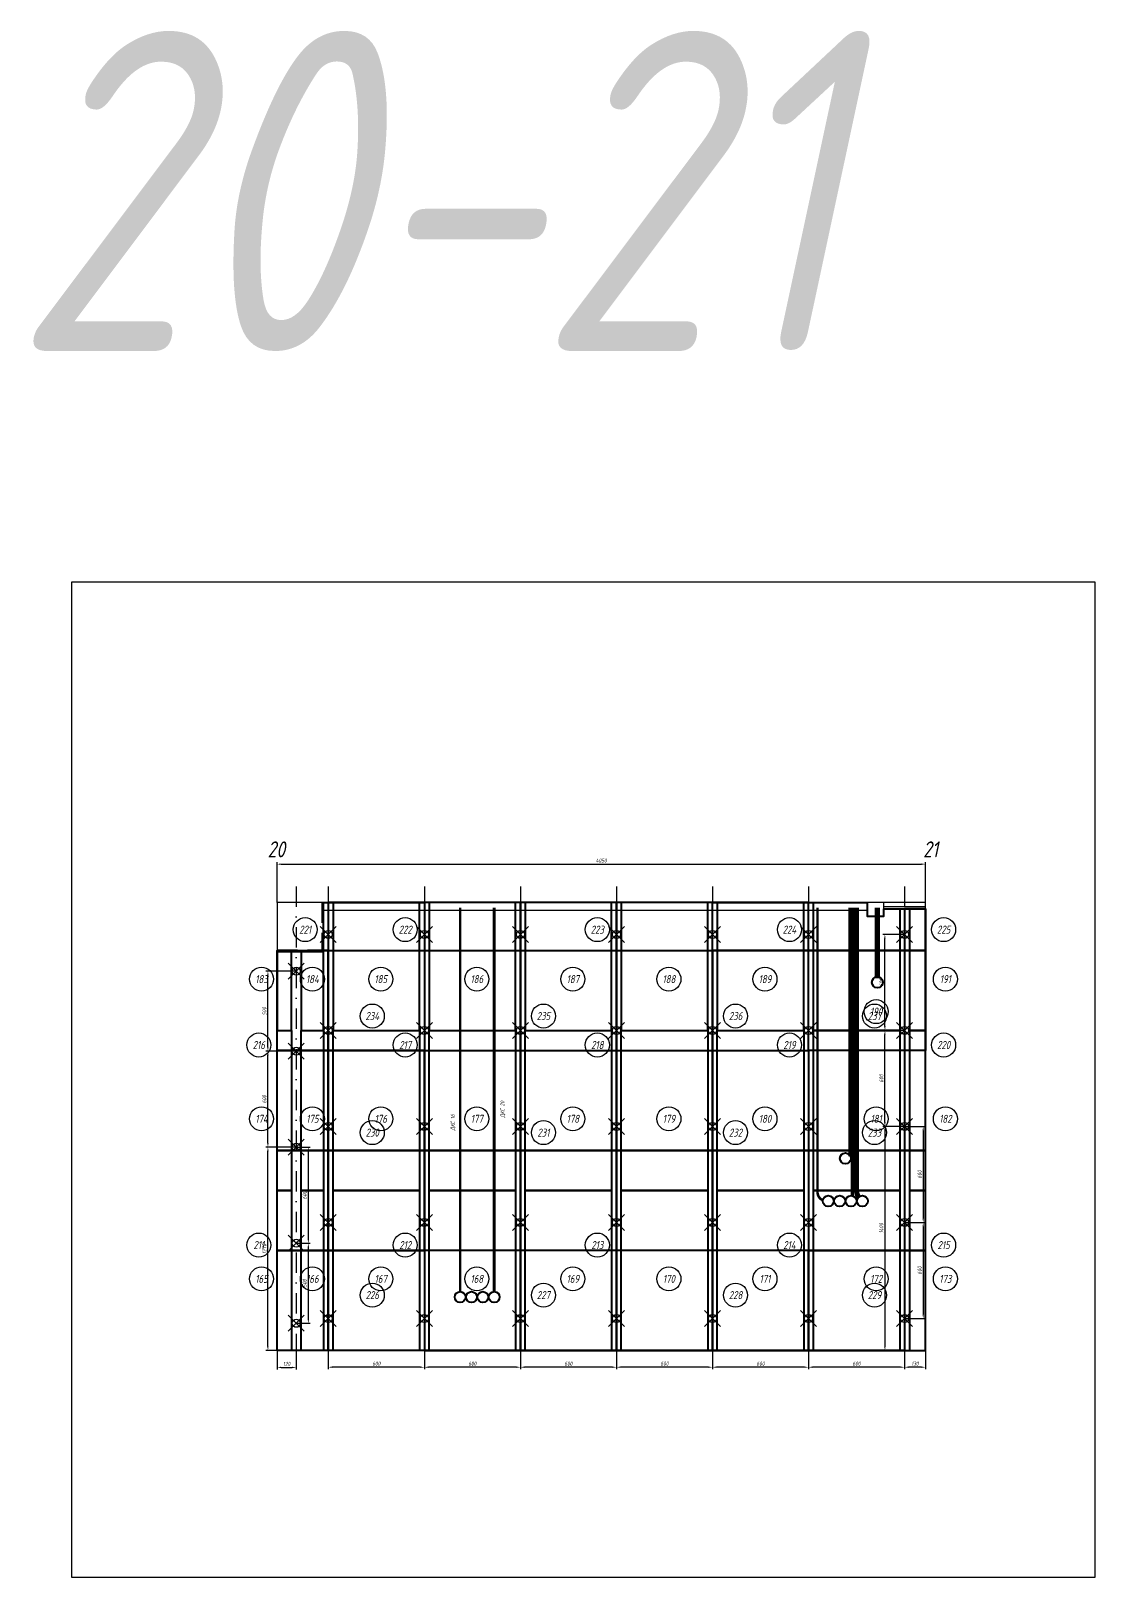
# Model space of a CAD drawing. Header units: millimetres. Extents: x -58926 to 122586, y -58688 to 8347.
# Drawn here: x 86591 to 93239, y -1320 to 8340 of the extents above; entities that cross this region are included whole.
import ezdxf
from ezdxf.enums import TextEntityAlignment as Align

# ---------------------------------------------------------------- set-up
doc = ezdxf.new("R2010")
doc.units = ezdxf.units.MM
doc.header["$PDMODE"] = 35
doc.header["$PDSIZE"] = 50
doc.linetypes.add('DASHDOT', pattern=[25.4, 12.7, -6.35, 0, -6.35])
doc.linetypes.add('DASHED', pattern=[19.05, 12.7, -6.35])
for name, color, linetype in [('01 Черновое', 7, 'Continuous'), ('02 Розетки', 7, 'Continuous'), ('02 ЭОМ и СС', 7, 'Continuous'), ('03 Потолок', 7, 'Continuous'), ('04 Освещение', 7, 'Continuous'), ('05 Слаботочка', 7, 'Continuous'), ('06 Авт-ка климата', 7, 'Continuous'), ('101 Крепление', 7, 'Continuous'), ('101 Крепление размеры', 7, 'Continuous'), ('102 Звукоизоляция', 7, 'Continuous'), ('103 ГВЛ слой 1', 7, 'Continuous'), ('104 ГВЛ слой 2', 7, 'Continuous')]:
    doc.layers.add(name, color=color, linetype=linetype)
doc.layers.add('100 noprint', color=1, linetype='Continuous', plot=False)
doc.styles.get("Standard").update_dxf_attribs({"font": 'arial.ttf'})
doc.styles.add('ГОСТ-ISOCPEUR', font='isocpeui.ttf', dxfattribs={"width": 0.8})
doc.dimstyles.new('ISO-25', dxfattribs={"dimtxt": 2.5, "dimasz": 2.5, "dimexe": 1.25, "dimexo": 0.625, "dimtad": 1, "dimtxsty": 'Standard', "dimcen": 2.5, "dimadec": 0, "dimazin": 0, "dimtfac": 1, "dimtmove": 0, "dimatfit": 3, "dimfxl": 1, "dimarcsym": 0})

# ---------------------------------------------------------------- blocks, each defined once
blk = doc.blocks.new('*D282')
at = {"layer": '101 Крепление размеры', "color": 0, "lineweight": -2}
for p, q in [((92048.9, 95.2), (92048.9, -21.5)), ((92178.9, 95.2), (92178.9, -21.5)), ((92153.9, -9), (92073.9, -9))]:
    blk.add_line(p, q, dxfattribs=at)
at = {"layer": '101 Крепление размеры', "color": 0}
for points in [[(92073.9, -4.8), (92073.9, -13.2), (92048.9, -9)], [(92153.9, -13.2), (92153.9, -4.8), (92178.9, -9)]]:
    blk.add_solid(points, dxfattribs=at)
at = {"layer": 'Defpoints', "color": 0}
for p in [(92048.9, 95.2), (92178.9, 95.2), (92048.9, -9)]:
    blk.add_point(p, dxfattribs=at)
at = {"layer": '101 Крепление размеры', "color": 0, "insert": (92113.9, 13.5), "char_height": 25, "attachment_point": 5, "style": 'ГОСТ-ISOCPEUR'}
blk.add_mtext('130', dxfattribs=at)
blk = doc.blocks.new('*D283')
at = {"layer": '101 Крепление размеры', "color": 0, "lineweight": -2}
for p, q in [((92048.9, 1495.2), (91913.4, 1495.2)), ((91925.9, 1470.2), (91925.9, 120.2)), ((92048.9, 95.2), (91913.4, 95.2))]:
    blk.add_line(p, q, dxfattribs=at)
at = {"layer": '101 Крепление размеры', "color": 0}
for points in [[(91930.1, 1470.2), (91921.7, 1470.2), (91925.9, 1495.2)], [(91921.7, 120.2), (91930.1, 120.2), (91925.9, 95.2)]]:
    blk.add_solid(points, dxfattribs=at)
at = {"layer": 'Defpoints', "color": 0}
for p in [(92048.9, 1495.2), (91925.9, 95.2), (92048.9, 95.2)]:
    blk.add_point(p, dxfattribs=at)
at = {"layer": '101 Крепление размеры', "color": 0, "insert": (91903.4, 859.7), "char_height": 25, "attachment_point": 5, "rotation": 90, "style": 'ГОСТ-ISOCPEUR'}
blk.add_mtext('1400', dxfattribs=at)
blk = doc.blocks.new('*D284')
at = {"layer": '101 Крепление размеры', "color": 0, "lineweight": -2}
for p, q in [((92048.9, 2095.2), (91913.4, 2095.2)), ((91925.9, 1520.2), (91925.9, 2070.2)), ((92048.9, 1495.2), (91913.4, 1495.2))]:
    blk.add_line(p, q, dxfattribs=at)
at = {"layer": '101 Крепление размеры', "color": 0}
for points in [[(91930.1, 2070.2), (91921.7, 2070.2), (91925.9, 2095.2)], [(91921.7, 1520.2), (91930.1, 1520.2), (91925.9, 1495.2)]]:
    blk.add_solid(points, dxfattribs=at)
at = {"layer": 'Defpoints', "color": 0}
for p in [(91925.9, 2095.2), (92048.9, 2095.2), (92048.9, 1495.2)]:
    blk.add_point(p, dxfattribs=at)
at = {"layer": '101 Крепление размеры', "color": 0, "insert": (91903.4, 1795.2), "char_height": 25, "attachment_point": 5, "rotation": 90, "style": 'ГОСТ-ISOCPEUR'}
blk.add_mtext('600', dxfattribs=at)
blk = doc.blocks.new('*D285')
at = {"layer": '101 Крепление размеры', "color": 0, "lineweight": -2}
for p, q in [((92048.9, 2695.2), (91913.4, 2695.2)), ((91925.9, 2120.2), (91925.9, 2670.2)), ((92048.9, 2095.2), (91913.4, 2095.2))]:
    blk.add_line(p, q, dxfattribs=at)
at = {"layer": '101 Крепление размеры', "color": 0}
for points in [[(91930.1, 2670.2), (91921.7, 2670.2), (91925.9, 2695.2)], [(91921.7, 2120.2), (91930.1, 2120.2), (91925.9, 2095.2)]]:
    blk.add_solid(points, dxfattribs=at)
at = {"layer": 'Defpoints', "color": 0}
for p in [(91925.9, 2695.2), (92048.9, 2695.2), (92048.9, 2095.2)]:
    blk.add_point(p, dxfattribs=at)
at = {"layer": '101 Крепление размеры', "color": 0, "insert": (91903.4, 2395.2), "char_height": 25, "attachment_point": 5, "rotation": 90, "style": 'ГОСТ-ISOCPEUR'}
blk.add_mtext('600', dxfattribs=at)
blk = doc.blocks.new('*D286')
at = {"layer": '101 Крепление размеры', "color": 0, "lineweight": -2}
for p, q in [((92048.3, 1495.2), (92177.6, 1495.2)), ((92165.1, 1470.2), (92165.1, 920.2)), ((92048.9, 895.2), (92177.6, 895.2))]:
    blk.add_line(p, q, dxfattribs=at)
at = {"layer": '101 Крепление размеры', "color": 0}
for points in [[(92169.3, 1470.2), (92160.9, 1470.2), (92165.1, 1495.2)], [(92160.9, 920.2), (92169.3, 920.2), (92165.1, 895.2)]]:
    blk.add_solid(points, dxfattribs=at)
at = {"layer": 'Defpoints', "color": 0}
for p in [(92048.3, 1495.2), (92048.9, 895.2), (92165.1, 895.2)]:
    blk.add_point(p, dxfattribs=at)
at = {"layer": '101 Крепление размеры', "color": 0, "insert": (92142.6, 1195.2), "char_height": 25, "attachment_point": 5, "rotation": 90, "style": 'ГОСТ-ISOCPEUR'}
blk.add_mtext('600', dxfattribs=at)
blk = doc.blocks.new('*D287')
at = {"layer": '101 Крепление размеры', "color": 0, "lineweight": -2}
for p, q in [((92048.9, 895.2), (92177.6, 895.2)), ((92165.1, 870.2), (92165.1, 320.2)), ((92048.9, 295.2), (92177.6, 295.2))]:
    blk.add_line(p, q, dxfattribs=at)
at = {"layer": '101 Крепление размеры', "color": 0}
for points in [[(92169.3, 870.2), (92160.9, 870.2), (92165.1, 895.2)], [(92160.9, 320.2), (92169.3, 320.2), (92165.1, 295.2)]]:
    blk.add_solid(points, dxfattribs=at)
at = {"layer": 'Defpoints', "color": 0}
for p in [(92048.9, 895.2), (92048.9, 295.2), (92165.1, 295.2)]:
    blk.add_point(p, dxfattribs=at)
at = {"layer": '101 Крепление размеры', "color": 0, "insert": (92142.6, 595.2), "char_height": 25, "attachment_point": 5, "rotation": 90, "style": 'ГОСТ-ISOCPEUR'}
blk.add_mtext('600', dxfattribs=at)
blk = doc.blocks.new('*D288')
at = {"layer": '101 Крепление размеры', "color": 0, "lineweight": -2}
for p, q in [((88248.9, 1365.2), (88059.3, 1365.2)), ((88071.8, 120.2), (88071.8, 1340.2)), ((88248.9, 95.2), (88059.3, 95.2))]:
    blk.add_line(p, q, dxfattribs=at)
at = {"layer": '101 Крепление размеры', "color": 0}
for points in [[(88076, 1340.2), (88067.6, 1340.2), (88071.8, 1365.2)], [(88067.6, 120.2), (88076, 120.2), (88071.8, 95.2)]]:
    blk.add_solid(points, dxfattribs=at)
at = {"layer": 'Defpoints', "color": 0}
for p in [(88071.8, 1365.2), (88248.9, 1365.2), (88248.9, 95.2)]:
    blk.add_point(p, dxfattribs=at)
at = {"layer": '101 Крепление размеры', "color": 0, "insert": (88049.3, 730.2), "char_height": 25, "attachment_point": 5, "rotation": 90, "style": 'ГОСТ-ISOCPEUR'}
blk.add_mtext('1270', dxfattribs=at)
blk = doc.blocks.new('*D289')
at = {"layer": '101 Крепление размеры', "color": 0, "lineweight": -2}
for p, q in [((88248.9, 1965.2), (88059.3, 1965.2)), ((88071.8, 1390.2), (88071.8, 1940.2)), ((88248.9, 1365.2), (88059.3, 1365.2))]:
    blk.add_line(p, q, dxfattribs=at)
at = {"layer": '101 Крепление размеры', "color": 0}
for points in [[(88076, 1940.2), (88067.6, 1940.2), (88071.8, 1965.2)], [(88067.6, 1390.2), (88076, 1390.2), (88071.8, 1365.2)]]:
    blk.add_solid(points, dxfattribs=at)
at = {"layer": 'Defpoints', "color": 0}
for p in [(88071.8, 1965.2), (88248.9, 1965.2), (88248.9, 1365.2)]:
    blk.add_point(p, dxfattribs=at)
at = {"layer": '101 Крепление размеры', "color": 0, "insert": (88049.3, 1665.2), "char_height": 25, "attachment_point": 5, "rotation": 90, "style": 'ГОСТ-ISOCPEUR'}
blk.add_mtext('600', dxfattribs=at)
blk = doc.blocks.new('*D290')
at = {"layer": '101 Крепление размеры', "color": 0, "lineweight": -2}
for p, q in [((88248.9, 2465.2), (88059.3, 2465.2)), ((88071.8, 1990.2), (88071.8, 2440.2)), ((88248.9, 1965.2), (88059.3, 1965.2))]:
    blk.add_line(p, q, dxfattribs=at)
at = {"layer": '101 Крепление размеры', "color": 0}
for points in [[(88076, 2440.2), (88067.6, 2440.2), (88071.8, 2465.2)], [(88067.6, 1990.2), (88076, 1990.2), (88071.8, 1965.2)]]:
    blk.add_solid(points, dxfattribs=at)
at = {"layer": 'Defpoints', "color": 0}
for p in [(88071.8, 2465.2), (88248.9, 2465.2), (88248.9, 1965.2)]:
    blk.add_point(p, dxfattribs=at)
at = {"layer": '101 Крепление размеры', "color": 0, "insert": (88049.3, 2215.2), "char_height": 25, "attachment_point": 5, "rotation": 90, "style": 'ГОСТ-ISOCPEUR'}
blk.add_mtext('500', dxfattribs=at)
blk = doc.blocks.new('*D291')
at = {"layer": '101 Крепление размеры', "color": 0, "lineweight": -2}
for p, q in [((88248.9, 1365.2), (88336.6, 1365.2)), ((88324.1, 1340.2), (88324.1, 790.2)), ((88248.9, 765.2), (88336.6, 765.2))]:
    blk.add_line(p, q, dxfattribs=at)
at = {"layer": '101 Крепление размеры', "color": 0}
for points in [[(88328.3, 1340.2), (88320, 1340.2), (88324.1, 1365.2)], [(88320, 790.2), (88328.3, 790.2), (88324.1, 765.2)]]:
    blk.add_solid(points, dxfattribs=at)
at = {"layer": 'Defpoints', "color": 0}
for p in [(88248.9, 1365.2), (88248.9, 765.2), (88324.1, 765.2)]:
    blk.add_point(p, dxfattribs=at)
at = {"layer": '101 Крепление размеры', "color": 0, "insert": (88301.6, 1065.2), "char_height": 25, "attachment_point": 5, "rotation": 90, "style": 'ГОСТ-ISOCPEUR'}
blk.add_mtext('600', dxfattribs=at)
blk = doc.blocks.new('*D292')
at = {"layer": '101 Крепление размеры', "color": 0, "lineweight": -2}
for p, q in [((88248.9, 765.2), (88336.6, 765.2)), ((88324.1, 740.2), (88324.1, 290.2)), ((88248.9, 265.2), (88336.6, 265.2))]:
    blk.add_line(p, q, dxfattribs=at)
at = {"layer": '101 Крепление размеры', "color": 0}
for points in [[(88328.3, 740.2), (88320, 740.2), (88324.1, 765.2)], [(88320, 290.2), (88328.3, 290.2), (88324.1, 265.2)]]:
    blk.add_solid(points, dxfattribs=at)
at = {"layer": 'Defpoints', "color": 0}
for p in [(88248.9, 765.2), (88248.9, 265.2), (88324.1, 265.2)]:
    blk.add_point(p, dxfattribs=at)
at = {"layer": '101 Крепление размеры', "color": 0, "insert": (88301.6, 515.2), "char_height": 25, "attachment_point": 5, "rotation": 90, "style": 'ГОСТ-ISOCPEUR'}
blk.add_mtext('500', dxfattribs=at)
blk = doc.blocks.new('*D293')
at = {"layer": '101 Крепление размеры', "color": 0, "lineweight": -2}
for p, q in [((91448.9, 95.2), (91448.9, -21.5)), ((92048.9, 95.2), (92048.9, -21.5)), ((92023.9, -9), (91473.9, -9))]:
    blk.add_line(p, q, dxfattribs=at)
at = {"layer": '101 Крепление размеры', "color": 0}
for points in [[(91473.9, -4.8), (91473.9, -13.2), (91448.9, -9)], [(92023.9, -13.2), (92023.9, -4.8), (92048.9, -9)]]:
    blk.add_solid(points, dxfattribs=at)
at = {"layer": 'Defpoints', "color": 0}
for p in [(91448.9, 95.2), (92048.9, 95.2), (91448.9, -9)]:
    blk.add_point(p, dxfattribs=at)
at = {"layer": '101 Крепление размеры', "color": 0, "insert": (91748.9, 13.5), "char_height": 25, "attachment_point": 5, "style": 'ГОСТ-ISOCPEUR'}
blk.add_mtext('600', dxfattribs=at)
blk = doc.blocks.new('*D294')
at = {"layer": '101 Крепление размеры', "color": 0, "lineweight": -2}
for p, q in [((90848.9, 95.2), (90848.9, -21.5)), ((91448.9, 95.2), (91448.9, -21.5)), ((91423.9, -9), (90873.9, -9))]:
    blk.add_line(p, q, dxfattribs=at)
at = {"layer": '101 Крепление размеры', "color": 0}
for points in [[(90873.9, -4.8), (90873.9, -13.2), (90848.9, -9)], [(91423.9, -13.2), (91423.9, -4.8), (91448.9, -9)]]:
    blk.add_solid(points, dxfattribs=at)
at = {"layer": 'Defpoints', "color": 0}
for p in [(90848.9, 95.2), (91448.9, 95.2), (90848.9, -9)]:
    blk.add_point(p, dxfattribs=at)
at = {"layer": '101 Крепление размеры', "color": 0, "insert": (91148.9, 13.5), "char_height": 25, "attachment_point": 5, "style": 'ГОСТ-ISOCPEUR'}
blk.add_mtext('600', dxfattribs=at)
blk = doc.blocks.new('*D295')
at = {"layer": '101 Крепление размеры', "color": 0, "lineweight": -2}
for p, q in [((90248.9, 95.2), (90248.9, -21.5)), ((90848.9, 95.2), (90848.9, -21.5)), ((90823.9, -9), (90273.9, -9))]:
    blk.add_line(p, q, dxfattribs=at)
at = {"layer": '101 Крепление размеры', "color": 0}
for points in [[(90273.9, -4.8), (90273.9, -13.2), (90248.9, -9)], [(90823.9, -13.2), (90823.9, -4.8), (90848.9, -9)]]:
    blk.add_solid(points, dxfattribs=at)
at = {"layer": 'Defpoints', "color": 0}
for p in [(90248.9, 95.2), (90848.9, 95.2), (90248.9, -9)]:
    blk.add_point(p, dxfattribs=at)
at = {"layer": '101 Крепление размеры', "color": 0, "insert": (90548.9, 13.5), "char_height": 25, "attachment_point": 5, "style": 'ГОСТ-ISOCPEUR'}
blk.add_mtext('600', dxfattribs=at)
blk = doc.blocks.new('*D296')
at = {"layer": '101 Крепление размеры', "color": 0, "lineweight": -2}
for p, q in [((89648.9, 95.2), (89648.9, -21.5)), ((90248.9, 95.2), (90248.9, -21.5)), ((90223.9, -9), (89673.9, -9))]:
    blk.add_line(p, q, dxfattribs=at)
at = {"layer": '101 Крепление размеры', "color": 0}
for points in [[(89673.9, -4.8), (89673.9, -13.2), (89648.9, -9)], [(90223.9, -13.2), (90223.9, -4.8), (90248.9, -9)]]:
    blk.add_solid(points, dxfattribs=at)
at = {"layer": 'Defpoints', "color": 0}
for p in [(89648.9, 95.2), (90248.9, 95.2), (89648.9, -9)]:
    blk.add_point(p, dxfattribs=at)
at = {"layer": '101 Крепление размеры', "color": 0, "insert": (89948.9, 13.5), "char_height": 25, "attachment_point": 5, "style": 'ГОСТ-ISOCPEUR'}
blk.add_mtext('600', dxfattribs=at)
blk = doc.blocks.new('*D297')
at = {"layer": '101 Крепление размеры', "color": 0, "lineweight": -2}
for p, q in [((89048.9, 95.2), (89048.9, -21.5)), ((89648.9, 95.2), (89648.9, -21.5)), ((89623.9, -9), (89073.9, -9))]:
    blk.add_line(p, q, dxfattribs=at)
at = {"layer": '101 Крепление размеры', "color": 0}
for points in [[(89073.9, -4.8), (89073.9, -13.2), (89048.9, -9)], [(89623.9, -13.2), (89623.9, -4.8), (89648.9, -9)]]:
    blk.add_solid(points, dxfattribs=at)
at = {"layer": 'Defpoints', "color": 0}
for p in [(89048.9, 95.2), (89648.9, 95.2), (89048.9, -9)]:
    blk.add_point(p, dxfattribs=at)
at = {"layer": '101 Крепление размеры', "color": 0, "insert": (89348.9, 13.5), "char_height": 25, "attachment_point": 5, "style": 'ГОСТ-ISOCPEUR'}
blk.add_mtext('600', dxfattribs=at)
blk = doc.blocks.new('*D298')
at = {"layer": '101 Крепление размеры', "color": 0, "lineweight": -2}
for p, q in [((88448.9, 95.2), (88448.9, -21.5)), ((89048.9, 95.2), (89048.9, -21.5)), ((89023.9, -9), (88473.9, -9))]:
    blk.add_line(p, q, dxfattribs=at)
at = {"layer": '101 Крепление размеры', "color": 0}
for points in [[(88473.9, -4.8), (88473.9, -13.2), (88448.9, -9)], [(89023.9, -13.2), (89023.9, -4.8), (89048.9, -9)]]:
    blk.add_solid(points, dxfattribs=at)
at = {"layer": 'Defpoints', "color": 0}
for p in [(88448.9, 95.2), (89048.9, 95.2), (88448.9, -9)]:
    blk.add_point(p, dxfattribs=at)
at = {"layer": '101 Крепление размеры', "color": 0, "insert": (88748.9, 13.5), "char_height": 25, "attachment_point": 5, "style": 'ГОСТ-ISOCPEUR'}
blk.add_mtext('600', dxfattribs=at)
blk = doc.blocks.new('*D299')
at = {"layer": '101 Крепление размеры', "color": 0, "lineweight": -2}
for p, q in [((88128.9, 95.2), (88128.9, -22.8)), ((88248.9, 95.2), (88248.9, -22.8)), ((88153.9, -10.3), (88223.9, -10.3))]:
    blk.add_line(p, q, dxfattribs=at)
at = {"layer": '101 Крепление размеры', "color": 0}
for points in [[(88153.9, -6.1), (88153.9, -14.4), (88128.9, -10.3)], [(88223.9, -14.4), (88223.9, -6.1), (88248.9, -10.3)]]:
    blk.add_solid(points, dxfattribs=at)
at = {"layer": 'Defpoints', "color": 0}
for p in [(88128.9, 95.2), (88248.9, 95.2), (88248.9, -10.3)]:
    blk.add_point(p, dxfattribs=at)
at = {"layer": '101 Крепление размеры', "color": 0, "insert": (88188.9, 12.2), "char_height": 25, "attachment_point": 5, "style": 'ГОСТ-ISOCPEUR'}
blk.add_mtext('120', dxfattribs=at)
blk = doc.blocks.new('*D415')
at = {"layer": '01 Черновое', "color": 0, "lineweight": -2}
for p, q in [((88128.9, 2895.2), (88128.9, 3146.6)), ((88153.9, 3134.1), (92153.9, 3134.1)), ((92178.9, 2895.2), (92178.9, 3146.6))]:
    blk.add_line(p, q, dxfattribs=at)
at = {"layer": '01 Черновое', "color": 0}
for points in [[(88153.9, 3138.3), (88153.9, 3129.9), (88128.9, 3134.1)], [(92153.9, 3129.9), (92153.9, 3138.3), (92178.9, 3134.1)]]:
    blk.add_solid(points, dxfattribs=at)
at = {"layer": 'Defpoints', "color": 0}
for p in [(92178.9, 3134.1), (88128.9, 2895.2), (92178.9, 2895.2)]:
    blk.add_point(p, dxfattribs=at)
at = {"layer": '01 Черновое', "color": 0, "insert": (90153.9, 3156.6), "char_height": 25, "attachment_point": 5, "style": 'ГОСТ-ISOCPEUR'}
blk.add_mtext('4050', dxfattribs=at)

msp = doc.modelspace()

# ---------------------------------------------------------------- linework, layer by layer
at = {"layer": '01 Черновое', "linetype": 'DASHDOT', "ltscale": 10}
for p, q in [((88248.901, 2995.176), (88248.901, -4.283)), ((88448.901, 2995.176), (88448.901, -4.283)), ((89048.901, 2995.176), (89048.901, -4.283)), ((89648.901, 2995.176), (89648.901, -4.283)), ((90248.901, 2995.176), (90248.901, -4.283)), ((90848.901, 2995.176), (90848.901, -4.283)), ((91448.901, 2995.176), (91448.901, -4.283)), ((92048.901, 2995.176), (92048.901, -4.283))]:
    msp.add_line(p, q, dxfattribs=at)
at = {"layer": '01 Черновое'}
msp.add_lwpolyline([(92178.901, 95.176), (92178.901, 2895.176), (88128.901, 2895.176), (88128.901, 95.176)], close=True, dxfattribs=at)
at = {"layer": '02 Розетки', "const_width": 20, "flags": 128}
for points in [[(89485.401, 463.176), (89485.401, 2862.176)], [(91722.901, 1062.097), (91722.901, 2862.176)]]:
    msp.add_lwpolyline(points, dxfattribs=at)
at = {"layer": '02 Розетки', "lineweight": 40}
for centre in [(91643.401, 1029.176), (91714.401, 1029.176), (89343.401, 429.176), (89414.401, 429.176), (89485.401, 429.176)]:
    msp.add_circle(centre, 34, dxfattribs=at)
at = {"layer": '02 ЭОМ и СС', "flags": 128}
for points, const_width in [([(89272.401, 463.176), (89272.401, 2862.176)], 16), ([(89485.401, 463.176), (89485.401, 2862.176)], 20), ([(91704.901, 1307.563), (91704.901, 2862.176)], 16), ([(91722.901, 1062.097), (91722.901, 2862.176)], 20), ([(91886.901, 2420.417), (91886.901, 2862.176)], 16)]:
    msp.add_lwpolyline(points, dxfattribs=dict(at, const_width=const_width))
at = {"layer": '02 ЭОМ и СС', "const_width": 16, "flags": 128}
for points in [[(91538.712, 1033.76, -0.29933202), (91504.901, 1085.176), (91504.901, 2862.176)], [(91757.027, 1047.908, -0.17228462), (91740.901, 1093.318), (91740.901, 2862.176)]]:
    msp.add_lwpolyline(points, format="xyb", dxfattribs=at)
at = {"layer": '02 ЭОМ и СС', "const_width": 16}
msp.add_lwpolyline([(91769.443, 1057.999, -0.17228462), (91756.901, 1093.318), (91756.901, 2862.176)], format="xyb", dxfattribs=at)
msp.add_lwpolyline([(91870.901, 2420.417), (91870.901, 2862.176)], dxfattribs=at)
at = {"layer": '02 ЭОМ и СС', "lineweight": 40}
for centre in [(91878.901, 2395.676), (91678.901, 1295.562), (91572.401, 1029.176), (91643.401, 1029.176), (91714.401, 1029.176), (91785.401, 1029.176)]:
    msp.add_circle(centre, 34, dxfattribs=at)
at = {"layer": '03 Потолок', "linetype": 'DASHED', "ltscale": 10}
for p in [(88409.401, 2895.176), (88128.901, 2598.176)]:
    msp.add_line(p, (88409.401, 2598.176), dxfattribs=at)
at = {"layer": '03 Потолок', "lineweight": -2}
for p, q in [((88418.901, 2895.176), (88418.901, 2588.676)), ((91814.901, 2845.176), (88418.901, 2845.176)), ((91814.901, 2808.176), (91814.901, 2895.176)), ((91814.901, 2808.176), (91918.901, 2808.176)), ((91918.901, 2808.176), (91918.901, 2895.176)), ((92178.901, 2868.176), (91918.901, 2868.176)), ((92178.901, 2855.676), (91918.901, 2855.676)), ((88128.901, 2588.676), (88418.901, 2588.676))]:
    msp.add_line(p, q, dxfattribs=at)
at = {"layer": '04 Освещение', "const_width": 16, "flags": 128}
msp.add_lwpolyline([(91704.901, 1307.563), (91704.901, 2862.176)], dxfattribs=at)
msp.add_lwpolyline([(91757.027, 1047.908, -0.17228462), (91740.901, 1093.318), (91740.901, 2862.176)], format="xyb", dxfattribs=at)
at = {"layer": '04 Освещение', "const_width": 16}
msp.add_lwpolyline([(91769.443, 1057.999, -0.17228462), (91756.901, 1093.318), (91756.901, 2862.176)], format="xyb", dxfattribs=at)
at = {"layer": '04 Освещение', "lineweight": 40}
for centre in [(91678.901, 1295.562), (91785.401, 1029.176)]:
    msp.add_circle(centre, 34, dxfattribs=at)
at = {"layer": '05 Слаботочка', "const_width": 16, "flags": 128}
msp.add_lwpolyline([(89272.401, 463.176), (89272.401, 2862.176)], dxfattribs=at)
msp.add_lwpolyline([(91538.712, 1033.76, -0.29933202), (91504.901, 1085.176), (91504.901, 2862.176)], format="xyb", dxfattribs=at)
at = {"layer": '05 Слаботочка', "lineweight": 40}
for centre in [(91572.401, 1029.176), (89272.401, 429.176)]:
    msp.add_circle(centre, 34, dxfattribs=at)
at = {"layer": '06 Авт-ка климата', "const_width": 16}
msp.add_lwpolyline([(91870.901, 2420.417), (91870.901, 2862.176)], dxfattribs=at)
at = {"layer": '06 Авт-ка климата', "const_width": 16, "flags": 128}
msp.add_lwpolyline([(91886.901, 2420.417), (91886.901, 2862.176)], dxfattribs=at)
at = {"layer": '06 Авт-ка климата', "lineweight": 40}
msp.add_circle((91878.901, 2395.676), 34, dxfattribs=at)
at = {"layer": '100 noprint'}
msp.add_lwpolyline([(86845.779, 4896.337), (86845.779, -1320.331), (93238.735, -1320.331), (93238.735, 4896.337)], close=True, dxfattribs=at)
at = {"layer": '101 Крепление', "color": 5}
for points in [[(88418.901, 2895.176), (88418.901, 95.176), (88478.901, 95.176), (88478.901, 2895.176)], [(89018.901, 2895.176), (89018.901, 95.176), (89078.901, 95.176), (89078.901, 2895.176)], [(89618.901, 2895.176), (89618.901, 95.176), (89678.901, 95.176), (89678.901, 2895.176)], [(90218.901, 2895.176), (90218.901, 95.176), (90278.901, 95.176), (90278.901, 2895.176)], [(90818.901, 2895.176), (90818.901, 95.176), (90878.901, 95.176), (90878.901, 2895.176)], [(91418.901, 2895.176), (91418.901, 95.176), (91478.901, 95.176), (91478.901, 2895.176)], [(92018.901, 2855.676), (92018.901, 95.176), (92078.901, 95.176), (92078.901, 2855.676)], [(88218.901, 2588.676), (88218.901, 95.176), (88278.901, 95.176), (88278.901, 2588.676)]]:
    msp.add_lwpolyline(points, close=True, dxfattribs=at)
for p in [(88448.901, 2695.176), (89048.901, 2695.176), (89648.901, 2695.176), (90248.901, 2695.176), (90848.901, 2695.176), (91448.901, 2695.176), (92048.901, 2695.176), (88248.901, 2465.176), (88448.901, 2095.176), (89048.901, 2095.176), (89648.901, 2095.176), (90248.901, 2095.176), (90848.901, 2095.176), (91448.901, 2095.176), (92048.901, 2095.176), (88248.901, 1965.176), (88448.901, 1495.176), (89048.901, 1495.176), (89648.901, 1495.176), (90248.901, 1495.176), (90848.901, 1495.176), (91448.901, 1495.176), (92048.901, 1495.176), (88248.901, 1365.176), (88448.901, 895.176), (89048.901, 895.176), (89648.901, 895.176), (90248.901, 895.176), (90848.901, 895.176), (91448.901, 895.176), (92048.901, 895.176), (88248.901, 765.176), (88248.901, 265.176), (88448.901, 295.176), (89048.901, 295.176), (89648.901, 295.176), (90248.901, 295.176), (90848.901, 295.176), (91448.901, 295.176), (92048.901, 295.176)]:
    msp.add_point(p, dxfattribs=at)
at = {"layer": '102 Звукоизоляция', "color": 74, "linetype": 'Continuous', "lineweight": 40, "ltscale": 10, "flags": 128}
for points in [[(88478.901, 2895.176), (88478.901, 2095.176), (89018.901, 2095.176), (89018.901, 2895.176)], [(89078.901, 2895.176), (89078.901, 2095.176), (89618.901, 2095.176), (89618.901, 2895.176)], [(89678.901, 2895.176), (89678.901, 2095.176), (90218.901, 2095.176), (90218.901, 2895.176)], [(90278.901, 2895.176), (90278.901, 2095.176), (90818.901, 2095.176), (90818.901, 2895.176)], [(90878.901, 2895.176), (90878.901, 2095.176), (91418.901, 2095.176), (91418.901, 2895.176)], [(91478.901, 2895.176), (91814.901, 2895.176), (91814.901, 2808.176), (91918.901, 2808.176), (91918.901, 2855.676), (92018.901, 2855.676), (92018.901, 2095.176), (91478.901, 2095.176)], [(92078.901, 2855.676), (92078.901, 2095.176), (92178.901, 2095.176), (92178.901, 2855.676)], [(88128.901, 2588.676), (88128.901, 2095.176), (88218.901, 2095.176), (88218.901, 2588.676)], [(88278.901, 2588.676), (88278.901, 2095.176), (88418.901, 2095.176), (88418.901, 2588.676)], [(88218.901, 2095.176), (88218.901, 1095.176), (88128.901, 1095.176), (88128.901, 2095.176)], [(88418.901, 2095.176), (88418.901, 1095.176), (88278.901, 1095.176), (88278.901, 2095.176)], [(89018.901, 1095.176), (88478.901, 1095.176), (88478.901, 2095.176), (89018.901, 2095.176)], [(89618.901, 1095.176), (89078.901, 1095.176), (89078.901, 2095.176), (89618.901, 2095.176)], [(90218.901, 1095.176), (89678.901, 1095.176), (89678.901, 2095.176), (90218.901, 2095.176)], [(90818.901, 1095.176), (90278.901, 1095.176), (90278.901, 2095.176), (90818.901, 2095.176)], [(91418.901, 1095.176), (90878.901, 1095.176), (90878.901, 2095.176), (91418.901, 2095.176)], [(92018.901, 1095.176), (91478.901, 1095.176), (91478.901, 2095.176), (92018.901, 2095.176)], [(92078.901, 2095.176), (92078.901, 1095.176), (92178.901, 1095.176), (92178.901, 2095.176)], [(88218.901, 1095.176), (88218.901, 95.176), (88128.901, 95.176), (88128.901, 1095.176)], [(88418.901, 1095.176), (88418.901, 95.176), (88278.901, 95.176), (88278.901, 1095.176)], [(89018.901, 95.176), (88478.901, 95.176), (88478.901, 1095.176), (89018.901, 1095.176)], [(89618.901, 95.176), (89078.901, 95.176), (89078.901, 1095.176), (89618.901, 1095.176)], [(90218.901, 95.176), (89678.901, 95.176), (89678.901, 1095.176), (90218.901, 1095.176)], [(90818.901, 95.176), (90278.901, 95.176), (90278.901, 1095.176), (90818.901, 1095.176)], [(91418.901, 95.176), (90878.901, 95.176), (90878.901, 1095.176), (91418.901, 1095.176)], [(92018.901, 95.176), (91478.901, 95.176), (91478.901, 1095.176), (92018.901, 1095.176)], [(92078.901, 1095.176), (92078.901, 95.176), (92178.901, 95.176), (92178.901, 1095.176)]]:
    msp.add_lwpolyline(points, close=True, dxfattribs=at)
at = {"layer": '102 Звукоизоляция', "color": 74}
for centre in [(88032.046, 2415.873), (88349.47, 2415.873), (88776.782, 2415.873), (89376.782, 2415.873), (89976.782, 2415.873), (90576.782, 2415.873), (91176.782, 2415.873), (92303.642, 2415.873), (91871.017, 2212.523), (88032.046, 1542.955), (88349.47, 1542.955), (88776.782, 1542.955), (89376.782, 1542.955), (89976.782, 1542.955), (90576.782, 1542.955), (91176.782, 1542.955), (91871.017, 1542.955), (92303.642, 1542.955), (88032.046, 542.955), (88349.47, 542.955), (88776.782, 542.955), (89376.782, 542.955), (89976.782, 542.955), (90576.782, 542.955), (91176.782, 542.955), (91871.017, 542.955), (92303.642, 542.955)]:
    msp.add_circle(centre, 75, dxfattribs=at)
at = {"layer": '103 ГВЛ слой 1', "color": 6, "lineweight": 40}
for points in [[(88448.901, 2895.176), (88448.901, 2595.176), (88418.901, 2595.176), (88418.901, 2895.176)], [(88448.901, 2895.176), (88448.901, 2595.176), (89648.901, 2595.176), (89648.901, 2895.176)], [(89648.901, 2895.176), (89648.901, 2595.176), (90848.901, 2595.176), (90848.901, 2895.176)], [(91814.901, 2895.176), (91814.901, 2808.176), (91918.901, 2808.176), (91918.901, 2855.676), (92048.901, 2855.676), (92048.901, 2595.176), (90848.901, 2595.176), (90848.901, 2895.176)], [(92048.901, 2855.676), (92048.901, 2595.176), (92178.901, 2595.176), (92178.901, 2855.676)], [(88448.901, 2595.176), (88448.901, 1345.176), (88128.901, 1345.176), (88128.901, 2595.176)], [(88448.901, 2595.176), (89648.901, 2595.176), (89648.901, 1345.176), (88448.901, 1345.176)], [(89648.901, 2595.176), (90848.901, 2595.176), (90848.901, 1345.176), (89648.901, 1345.176)], [(90848.901, 2595.176), (92048.901, 2595.176), (92048.901, 1345.176), (90848.901, 1345.176)], [(92048.901, 2595.176), (92048.901, 1345.176), (92178.901, 1345.176), (92178.901, 2595.176)], [(88448.901, 1345.176), (88448.901, 95.176), (88128.901, 95.176), (88128.901, 1345.176)], [(88448.901, 1345.176), (89648.901, 1345.176), (89648.901, 95.176), (88448.901, 95.176)], [(89648.901, 1345.176), (90848.901, 1345.176), (90848.901, 95.176), (89648.901, 95.176)], [(90848.901, 1345.176), (92048.901, 1345.176), (92048.901, 95.176), (90848.901, 95.176)], [(92048.901, 1345.176), (92048.901, 95.176), (92178.901, 95.176), (92178.901, 1345.176)]]:
    msp.add_lwpolyline(points, close=True, dxfattribs=at)
at = {"layer": '103 ГВЛ слой 1', "color": 6}
for centre in [(88304.543, 2724.884), (88929.508, 2724.884), (90129.508, 2724.884), (91329.508, 2724.884), (92292.847, 2724.884), (88015.052, 2004.168), (88929.508, 2004.168), (90129.508, 2004.168), (91329.508, 2004.168), (92292.847, 2004.168), (88015.052, 754.168), (88929.508, 754.168), (90129.508, 754.168), (91329.508, 754.168), (92292.847, 754.168)]:
    msp.add_circle(centre, 75, dxfattribs=at)
at = {"layer": '104 ГВЛ слой 2', "color": 3, "lineweight": 40}
for points in [[(88128.901, 2588.676), (88418.901, 2588.676), (88418.901, 2895.176), (89048.901, 2895.176), (89048.901, 1970.176), (88128.901, 1970.176)], [(89048.901, 2895.176), (89048.901, 1970.176), (90248.901, 1970.176), (90248.901, 2895.176)], [(90248.901, 2895.176), (90248.901, 1970.176), (91448.901, 1970.176), (91448.901, 2895.176)], [(91814.901, 2895.176), (91814.901, 2808.176), (91918.901, 2808.176), (91918.901, 2855.676), (92178.901, 2855.676), (92178.901, 1970.176), (91448.901, 1970.176), (91448.901, 2895.176)], [(89048.901, 1970.176), (89048.901, 720.176), (88128.901, 720.176), (88128.901, 1970.176)], [(89048.901, 1970.176), (90248.901, 1970.176), (90248.901, 720.176), (89048.901, 720.176)], [(90248.901, 1970.176), (91448.901, 1970.176), (91448.901, 720.176), (90248.901, 720.176)], [(91448.901, 1970.176), (91448.901, 720.176), (92178.901, 720.176), (92178.901, 1970.176)], [(89048.901, 720.176), (89048.901, 95.176), (88128.901, 95.176), (88128.901, 720.176)], [(89048.901, 720.176), (89048.901, 95.176), (90248.901, 95.176), (90248.901, 720.176)], [(90248.901, 720.176), (90248.901, 95.176), (91448.901, 95.176), (91448.901, 720.176)], [(91448.901, 720.176), (91448.901, 95.176), (92178.901, 95.176), (92178.901, 720.176)]]:
    msp.add_lwpolyline(points, close=True, dxfattribs=at)
at = {"layer": '104 ГВЛ слой 2', "color": 3}
for centre in [(88723.835, 2185.169), (89792.927, 2185.169), (90992.927, 2185.169), (91860.885, 2185.169), (88723.835, 1456.704), (89792.927, 1456.704), (90992.927, 1456.704), (91860.885, 1456.704), (88723.835, 441.503), (89792.927, 441.503), (90992.927, 441.503), (91860.885, 441.503)]:
    msp.add_circle(centre, 75, dxfattribs=at)

# ---------------------------------------------------------------- texts
at = {"layer": '01 Черновое', "style": 'ГОСТ-ISOCPEUR', "width": 0.8}
for s, p in [('20', (88124.654, 3226.61)), ('21', (92211.748, 3226.61))]:
    msp.add_text(s, height=100, dxfattribs=at).set_placement(p, align=Align.MIDDLE)
at = {"layer": '02 Розетки', "insert": (89524.32, 1549.967), "char_height": 25, "width": 270.31285, "attachment_point": 1, "rotation": 90, "style": 'ГОСТ-ISOCPEUR'}
msp.add_mtext('{ДКС 20}', dxfattribs=at)
at = {"layer": '05 Слаботочка', "insert": (89214.194, 1469.687), "char_height": 25, "width": 270.31285, "attachment_point": 1, "rotation": 90, "style": 'ГОСТ-ISOCPEUR'}
msp.add_mtext('{ДКС 16}', dxfattribs=at)
at = {"layer": '100 noprint', "style": 'ГОСТ-ISOCPEUR', "width": 0.8}
msp.add_text('20-21', height=2000, dxfattribs=at).set_placement((86475.788, 6340.216))
at = {"layer": '102 Звукоизоляция', "color": 74, "style": 'ГОСТ-ISOCPEUR', "width": 0.8}
for s, p in [('183', (88032.046, 2415.873)), ('184', (88349.47, 2415.873)), ('185', (88776.782, 2415.873)), ('186', (89376.782, 2415.873)), ('187', (89976.782, 2415.873)), ('188', (90576.782, 2415.873)), ('189', (91176.782, 2415.873)), ('191', (92303.642, 2415.873)), ('190', (91871.017, 2212.523)), ('174', (88032.046, 1542.955)), ('175', (88349.47, 1542.955)), ('176', (88776.782, 1542.955)), ('177', (89376.782, 1542.955)), ('178', (89976.782, 1542.955)), ('179', (90576.782, 1542.955)), ('180', (91176.782, 1542.955)), ('181', (91871.017, 1542.955)), ('182', (92303.642, 1542.955)), ('165', (88032.046, 542.955)), ('166', (88349.47, 542.955)), ('167', (88776.782, 542.955)), ('168', (89376.782, 542.955)), ('169', (89976.782, 542.955)), ('170', (90576.782, 542.955)), ('171', (91176.782, 542.955)), ('172', (91871.017, 542.955)), ('173', (92303.642, 542.955))]:
    msp.add_text(s, height=50, dxfattribs=at).set_placement(p, align=Align.MIDDLE)
at = {"layer": '103 ГВЛ слой 1', "color": 6, "style": 'ГОСТ-ISOCPEUR', "width": 0.8}
for s, p in [('221', (88304.543, 2724.884)), ('222', (88929.508, 2724.884)), ('223', (90129.508, 2724.884)), ('224', (91329.508, 2724.884)), ('225', (92292.847, 2724.884)), ('216', (88015.052, 2004.168)), ('217', (88929.508, 2004.168)), ('218', (90129.508, 2004.168)), ('219', (91329.508, 2004.168)), ('220', (92292.847, 2004.168)), ('211', (88015.052, 754.168)), ('212', (88929.508, 754.168)), ('213', (90129.508, 754.168)), ('214', (91329.508, 754.168)), ('215', (92292.847, 754.168))]:
    msp.add_text(s, height=50, dxfattribs=at).set_placement(p, align=Align.MIDDLE)
at = {"layer": '104 ГВЛ слой 2', "color": 3, "style": 'ГОСТ-ISOCPEUR', "width": 0.8}
for s, p in [('234', (88723.835, 2185.169)), ('235', (89792.927, 2185.169)), ('236', (90992.927, 2185.169)), ('237', (91860.885, 2185.169)), ('230', (88723.835, 1456.704)), ('231', (89792.927, 1456.704)), ('232', (90992.927, 1456.704)), ('233', (91860.885, 1456.704)), ('226', (88723.835, 441.503)), ('227', (89792.927, 441.503)), ('228', (90992.927, 441.503)), ('229', (91860.885, 441.503))]:
    msp.add_text(s, height=50, dxfattribs=at).set_placement(p, align=Align.MIDDLE)

# ---------------------------------------------------------------- dimensions: what is measured, and where the dimension line sits
at = {"layer": '01 Черновое'}
dim = msp.add_linear_dim(base=(92178.901, 3134.111), p1=(88128.901, 2895.176), p2=(92178.901, 2895.176), dimstyle='ISO-25', override={"dimtxt": 25, "dimasz": 25, "dimexe": 12.5, "dimexo": 0, "dimgap": 10, "dimtxsty": 'ГОСТ-ISOCPEUR'}, dxfattribs=at)
dim.commit()
dim.dimension.update_dxf_attribs({"geometry": '*D415', "text_midpoint": (90153.901, 3156.611)})
at = {"layer": '101 Крепление размеры'}
for base, p1, p2, picture, middle in [((91925.906, 2695.176), (92048.901, 2095.176), (92048.901, 2695.176), '*D285', (91903.406, 2395.176)), ((88071.785, 2465.176), (88248.901, 1965.176), (88248.901, 2465.176), '*D290', (88049.285, 2215.176)), ((91925.906, 2095.176), (92048.901, 1495.176), (92048.901, 2095.176), '*D284', (91903.406, 1795.176)), ((92165.103, 895.176), (92048.276, 1495.176), (92048.901, 895.176), '*D286', (92142.603, 1195.176)), ((88324.123, 765.176), (88248.901, 1365.176), (88248.901, 765.176), '*D291', (88301.623, 1065.176)), ((92165.103, 295.176), (92048.901, 895.176), (92048.901, 295.176), '*D287', (92142.603, 595.176)), ((88324.123, 265.176), (88248.901, 765.176), (88248.901, 265.176), '*D292', (88301.623, 515.176))]:
    dim = msp.add_linear_dim(base=base, p1=p1, p2=p2, angle=90, dimstyle='ISO-25', override={"dimtxt": 25, "dimasz": 25, "dimexe": 12.5, "dimexo": 0, "dimgap": 10, "dimlfac": 1, "dimtxsty": 'ГОСТ-ISOCPEUR'}, dxfattribs=at)
    dim.commit()
    dim.dimension.update_dxf_attribs({"geometry": picture, "text_midpoint": middle})
for base, p1, p2, picture, middle in [((88071.785, 1965.176), (88248.901, 1365.176), (88248.901, 1965.176), '*D289', (88071.785, 1665.176)), ((91925.906, 95.176), (92048.901, 1495.176), (92048.901, 95.176), '*D283', (91925.906, 859.707)), ((88071.785, 1365.176), (88248.901, 95.176), (88248.901, 1365.176), '*D288', (88071.785, 730.176))]:
    dim = msp.add_linear_dim(base=base, p1=p1, p2=p2, angle=90, dimstyle='ISO-25', override={"dimtxt": 25, "dimasz": 25, "dimexe": 12.5, "dimexo": 0, "dimgap": 10, "dimlfac": 1, "dimtxsty": 'ГОСТ-ISOCPEUR'}, dxfattribs=at)
    dim.commit()
    dim.dimension.update_dxf_attribs({"geometry": picture, "text_midpoint": middle, "dimtype": 160})
for base, p1, p2, picture, middle in [((88248.901, -10.261), (88128.901, 95.176), (88248.901, 95.176), '*D299', (88188.901, 12.239)), ((88448.901, -9.011), (89048.901, 95.176), (88448.901, 95.176), '*D298', (88748.901, 13.489)), ((89048.901, -9.011), (89648.901, 95.176), (89048.901, 95.176), '*D297', (89348.901, 13.489)), ((89648.901, -9.011), (90248.901, 95.176), (89648.901, 95.176), '*D296', (89948.901, 13.489)), ((90248.901, -9.011), (90848.901, 95.176), (90248.901, 95.176), '*D295', (90548.901, 13.489)), ((90848.901, -9.011), (91448.901, 95.176), (90848.901, 95.176), '*D294', (91148.901, 13.489)), ((91448.901, -9.011), (92048.901, 95.176), (91448.901, 95.176), '*D293', (91748.901, 13.489)), ((92048.901, -9.011), (92178.901, 95.176), (92048.901, 95.176), '*D282', (92113.901, 13.489))]:
    dim = msp.add_linear_dim(base=base, p1=p1, p2=p2, dimstyle='ISO-25', override={"dimtxt": 25, "dimasz": 25, "dimexe": 12.5, "dimexo": 0, "dimgap": 10, "dimlfac": 1, "dimtxsty": 'ГОСТ-ISOCPEUR'}, dxfattribs=at)
    dim.commit()
    dim.dimension.update_dxf_attribs({"geometry": picture, "text_midpoint": middle})

doc.saveas('drawing.dxf')
